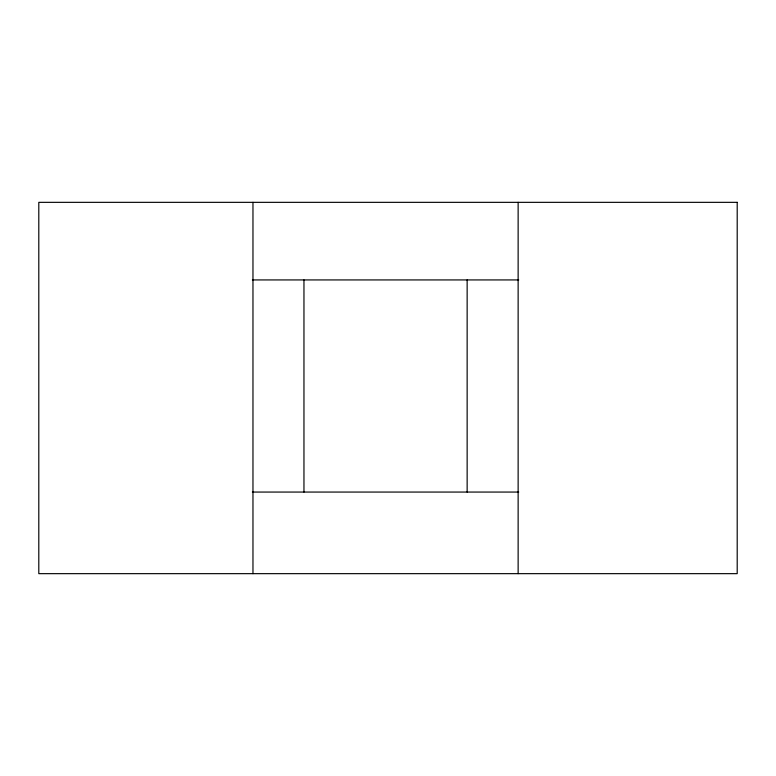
<?xml version="1.0" encoding="UTF-8"?>
<svg xmlns="http://www.w3.org/2000/svg" width="776" height="776" viewBox="0 0 776 776"><rect width="100%" height="100%" fill="white"/><g stroke="black" fill="none" stroke-linecap="round" stroke-linejoin="round"><path stroke-width="1.16" d="M252.375 279.932L518.737 279.932M252.375 492.062L518.737 492.062M518.135 202.342L518.135 573.658M467.142 279.932L467.142 492.062M303.959 279.932L303.959 492.062M252.966 202.342L252.966 573.658M737.2 202.342L38.8 202.342L38.8 573.658L737.2 573.658L737.2 202.342"/></g></svg>
